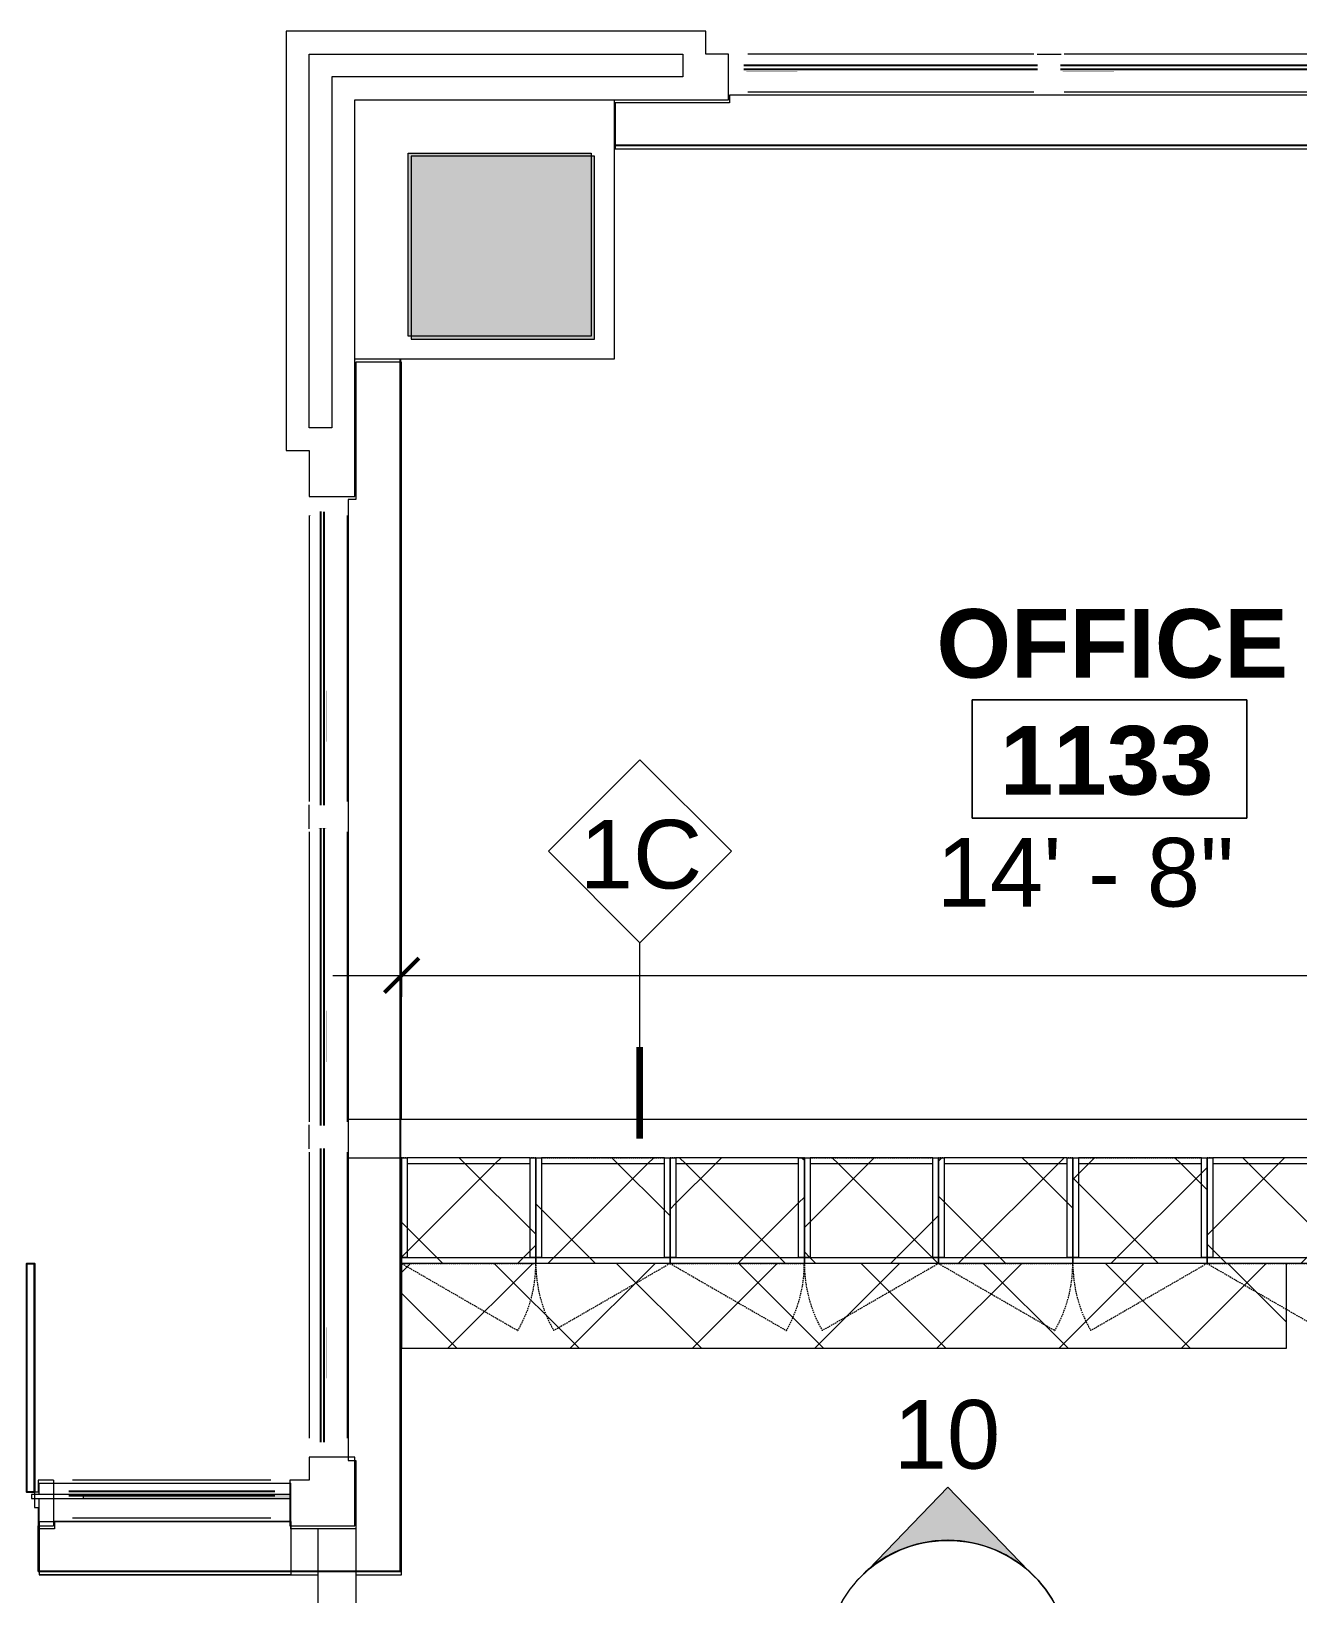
# Model space of a CAD drawing. Header units: inches. Extents: x 920 to 3142, y -796 to 870.
# Drawn here: x 1956.1 to 2122.1, y 471.8 to 676.7 of the extents above; entities that cross this region are included whole.
import ezdxf
from ezdxf.xclip import XClip

# ---------------------------------------------------------------- set-up
doc = ezdxf.new("R2010")
doc.units = ezdxf.units.IN
doc.header["$MEASUREMENT"] = 0
doc.header["$XCLIPFRAME"] = 2
for name, pattern in [('L1$0$2DASHES', [163.199999, 71.999999, -24, 9.6, -24, 9.6, -24]), ('L1$0$PHANTOM4', [0.625, 0.3125, -0.0625, 0.0625, -0.0625, 0.0625, -0.0625]), ('X2$0$Dash', [0.25, 0.125, -0.125]), ('X2$0$Hidden', [0.28125, 0.1875, -0.09375])]:
    doc.linetypes.add(name, pattern=pattern)
for name, color, linetype in [('L1$0$A-Anno-Revs-FinF', 181, 'Continuous'), ('L1$0$DEMO', 7, 'L1$0$PHANTOM4'), ('L1$0$GLZ_GLAZING', 7, 'Continuous')]:
    doc.layers.add(name, color=color, linetype=linetype)
for name, color, linetype, lineweight in [('L1$0$ArchiCAD Doors_Pen_No__3', 7, 'Continuous', 20), ('L1$0$ArchiCAD Windows_Pen_No__4', 4, 'Continuous', 9), ('L1$0$BB Columns_Pen_No__3', 7, 'Continuous', 20), ('L1$0$BB Columns_Pen_No__7', 7, 'Continuous', 20), ('L1$0$BB Columns_Pen_No__95', 8, 'Continuous', 20), ('L1$0$BB Shell_Pen_No__100', 7, 'Continuous', 20), ('X2$0$18_0109_REV_dwg _7_', 8, 'Continuous', 9), ('X2$0$A-ANNO-DIMS', 211, 'Continuous', 9), ('X2$0$A-ANNO-DIMS-96', 211, 'Continuous', 9), ('X2$0$A-AREA-IDEN', 2, 'Continuous', 9), ('X2$0$A-WALL', 113, 'Continuous', 9), ('X2$0$A-WALL-IDEN', 211, 'Continuous', 9), ('X2$0$A-WALL-PATT', 111, 'Continuous', 13), ('X2$0$G-ANNO-SYMB', 111, 'Continuous', 9), ('X2$0$I-WALL', 2, 'Continuous', 9), ('X2$0$Q-CASE', 31, 'Continuous', 9), ('X2$0$Q-CASE-HDLN', 31, 'X2$0$Dash', 9), ('X2$0$S-COLS', 52, 'Continuous', 9)]:
    doc.layers.add(name, color=color, linetype=linetype, lineweight=lineweight)
doc.styles.add('X2$0$Swis721 Lt BT', font='swissl.ttf', dxfattribs={"height": 9})
doc.styles.add('X2$0$Swis721 Lt BT_B', font='', dxfattribs={"height": 9})
doc.styles.get('X2$0$Swis721 Lt BT_B').set_extended_font_data('Swis721 Lt BT', bold=True)
doc.dimstyles.new('X2$0$OTJ_-_3_32__Linear__1_2__Tolerance', dxfattribs={"dimscale": 12, "dimtxt": 9.497835, "dimasz": 0.375, "dimexe": 0.75, "dimexo": 0.5, "dimgap": 0.5, "dimtad": 1, "dimdec": 1, "dimrnd": 0.5, "dimzin": 3, "dimdsep": 46, "dimlunit": 4, "dimtxsty": 'X2$0$Swis721 Lt BT', "dimblk1": 'X2$0$_Oblique', "dimblk2": 'X2$0$_Oblique', "dimsah": 1, "dimcen": 0.09, "dimdle": 0.75, "dimazin": 0, "dimtfac": 1, "dimtdec": 4, "dimtix": 1, "dimtmove": 0, "dimatfit": 3, "dimfxl": 1, "dimtvp": 1, "dimfrac": 2, "dimtolj": 1, "dimtzin": 0, "dimarcsym": 2})
pattern_1 = [(45, (961.325, -531.364), (-8.01223, 8.01223), []), (135, (961.325, -531.364), (-8.01223, -8.01223), [])]
pattern_2 = [(225, (-957.334, 531.364), (8.01223, -8.01223), []), (315, (-957.334, 531.364), (8.01223, 8.01223), [])]
pattern_3 = [(45, (926.126, -531.364), (-8.01223, 8.01223), []), (135, (926.126, -531.364), (-8.01223, -8.01223), [])]
pattern_4 = [(225, (-922.135, 531.364), (8.01223, -8.01223), []), (315, (-922.135, 531.364), (8.01223, 8.01223), [])]
pattern_5 = [(45, (890.926, -531.364), (-8.01223, 8.01223), []), (135, (890.926, -531.364), (-8.01223, -8.01223), [])]
pattern_6 = [(225, (-886.935, 531.364), (8.01223, -8.01223), []), (315, (-886.935, 531.364), (8.01223, 8.01223), [])]
pattern_7 = [(225, (-851.736, 531.364), (8.01223, -8.01223), []), (315, (-851.736, 531.364), (8.01223, 8.01223), [])]

# ---------------------------------------------------------------- blocks, each defined once
blk = doc.blocks.new('L1$0$window-fixed')
at = {"layer": 'L1$0$ArchiCAD Windows_Pen_No__4', "linetype": 'L1$0$2DASHES'}
for p, q in [((-6723.6, 3788.31), (-6761.1, 3788.31)), ((-6681.6, 3788.31), (-6719.6, 3788.31)), ((-6640.1, 3788.31), (-6677.6, 3788.31)), ((-6723.6, 3783.31), (-6761.1, 3783.31)), ((-6681.6, 3783.31), (-6719.6, 3783.31)), ((-6640.09, 3783.31), (-6677.6, 3783.31))]:
    blk.add_line(p, q, dxfattribs=at)
at = {"layer": 'L1$0$ArchiCAD Windows_Pen_No__4', "linetype": 'Continuous'}
for p, q in [((-6723.17, 3788.31), (-6721.6, 3788.31)), ((-6721.6, 3788.31), (-6720.02, 3788.31)), ((-6681.17, 3788.31), (-6679.6, 3788.31)), ((-6679.6, 3788.31), (-6678.02, 3788.31))]:
    blk.add_line(p, q, dxfattribs=at)
at = {"layer": 'L1$0$GLZ_GLAZING', "color": 30, "linetype": 'Continuous'}
for p, q in [((-6723.1, 3786.81), (-6761.6, 3786.81)), ((-6681.1, 3786.81), (-6720.1, 3786.81)), ((-6639.59, 3786.81), (-6678.1, 3786.81)), ((-6761.6, 3786.32), (-6723.1, 3786.31)), ((-6720.1, 3786.32), (-6681.1, 3786.31)), ((-6678.1, 3786.32), (-6639.6, 3786.31))]:
    blk.add_line(p, q, dxfattribs=at)
at = {"layer": 'L1$0$GLZ_GLAZING', "color": 30, "linetype": 'Continuous', "const_width": 0.00174}
for points in [[(-6763.6, 3783.31), (-6761.1, 3783.31), (-6761.1, 3786.06), (-6761.6, 3786.06), (-6761.6, 3787.06), (-6761.1, 3787.06), (-6761.1, 3788.31), (-6763.6, 3788.31), (-6763.6, 3787.06), (-6763.6, 3787.06), (-6763.6, 3786.06), (-6763.6, 3786.06)], [(-6723.1, 3786.06), (-6723.1, 3787.06), (-6761.6, 3787.06), (-6761.6, 3786.07), (-6723.1, 3786.06)], [(-6719.6, 3783.31), (-6723.6, 3783.31), (-6723.6, 3786.06), (-6723.1, 3786.06), (-6723.1, 3787.06), (-6723.6, 3787.06), (-6723.6, 3788.31), (-6719.6, 3788.31), (-6719.6, 3787.06), (-6720.1, 3787.06), (-6720.1, 3786.06), (-6719.6, 3786.06)], [(-6681.1, 3786.06), (-6681.1, 3787.06), (-6720.1, 3787.06), (-6720.1, 3786.07), (-6681.59, 3786.06)], [(-6677.6, 3783.31), (-6681.6, 3783.31), (-6681.6, 3786.06), (-6681.1, 3786.06), (-6681.1, 3787.06), (-6681.6, 3787.06), (-6681.6, 3788.31), (-6677.6, 3788.31), (-6677.6, 3787.06), (-6678.1, 3787.06), (-6678.1, 3786.06), (-6677.6, 3786.06)], [(-6639.59, 3786.06), (-6639.59, 3787.06), (-6678.1, 3787.06), (-6678.1, 3786.07), (-6639.59, 3786.06)]]:
    blk.add_lwpolyline(points, close=True, dxfattribs=at)
blk.add_lwpolyline([(-6637.6, 3783.31), (-6637.6, 3788.31), (-6640.1, 3788.31), (-6640.09, 3787.06), (-6639.59, 3787.06), (-6639.59, 3786.06), (-6640.09, 3786.06), (-6640.09, 3783.31), (-6637.6, 3783.31)], dxfattribs=at)
blk = doc.blocks.new('L1')
at = {"layer": 'L1$0$BB Columns_Pen_No__95', "linetype": 'Continuous', "lineweight": 0, "true_color": 0x3f3f3f}
blk.add_hatch(color=250, dxfattribs=at).paths.add_polyline_path([(-7342.69, 3583.32), (-7342.69, 3559.32), (-7318.69, 3559.32), (-7318.69, 3583.32)])
at = {"layer": 'L1$0$A-Anno-Revs-FinF'}
for p, q in [((-7162.69, 3584.32), (-7315.69, 3584.32)), ((-7343.69, 3397.32), (-7343.69, 3556.32)), ((-7391.19, 3403.32), (-7391.19, 3397.32)), ((-7343.69, 3397.32), (-7391.19, 3397.32))]:
    blk.add_line(p, q, dxfattribs=at)
at = {"layer": 'L1$0$ArchiCAD Doors_Pen_No__3', "linetype": 'Continuous'}
for p, q in [((-7391.19, 3407.74), (-7391.69, 3407.74)), ((-7391.69, 3407.74), (-7391.69, 3405.74)), ((-7391.19, 3409.32), (-7391.19, 3407.74)), ((-7389.19, 3409.32), (-7391.19, 3409.32)), ((-7391.69, 3405.74), (-7391.19, 3405.74)), ((-7391.19, 3405.74), (-7391.19, 3403.32)), ((-7391.19, 3403.32), (-7389.19, 3403.32))]:
    blk.add_line(p, q, dxfattribs=at)
at = {"layer": 'L1$0$ArchiCAD Windows_Pen_No__4', "linetype": 'Continuous'}
blk.add_line((-7360.69, 3409.32), (-7386.69, 3409.32), dxfattribs=at)
at = {"layer": 'L1$0$ArchiCAD Windows_Pen_No__4', "linetype": 'L1$0$2DASHES'}
blk.add_line((-7360.69, 3404.32), (-7386.69, 3404.32), dxfattribs=at)
at = {"layer": 'L1$0$BB Columns_Pen_No__3', "linetype": 'Continuous'}
for p, q in [((-7315.69, 3590.32), (-7315.69, 3556.32)), ((-7315.69, 3556.32), (-7349.69, 3556.32))]:
    blk.add_line(p, q, dxfattribs=at)
at = {"layer": 'L1$0$BB Columns_Pen_No__7', "linetype": 'Continuous', "flags": 128}
blk.add_lwpolyline([(-7342.69, 3583.32), (-7318.69, 3583.32), (-7318.69, 3559.32), (-7342.69, 3559.32)], close=True, dxfattribs=at)
at = {"layer": 'L1$0$BB Shell_Pen_No__100', "linetype": 'Continuous'}
for p, q in [((-7389.19, 3409.32), (-7389.19, 3403.32)), ((-7358.19, 3409.32), (-7358.19, 3403.32))]:
    blk.add_line(p, q, dxfattribs=at)
at = {"layer": 'L1$0$BB Shell_Pen_No__100', "linetype": 'Continuous', "flags": 128}
for points in [[(-7303.69, 3599.32), (-7358.69, 3599.32)], [(-7358.69, 3599.32), (-7358.69, 3544.32)], [(-7303.69, 3596.32), (-7303.69, 3599.32)], [(-7355.69, 3596.32), (-7306.69, 3596.32)], [(-7355.69, 3547.32), (-7355.69, 3596.32)], [(-7349.69, 3590.32), (-7300.69, 3590.32), (-7300.69, 3596.32)], [(-7306.69, 3596.32), (-7306.69, 3593.32)], [(-7300.69, 3596.32), (-7303.69, 3596.32)], [(-7306.69, 3593.32), (-7352.69, 3593.32)], [(-7352.69, 3593.32), (-7352.69, 3547.32)], [(-7355.69, 3538.32), (-7349.69, 3538.32), (-7349.69, 3590.32)], [(-7352.69, 3547.32), (-7355.69, 3547.32)], [(-7358.69, 3544.32), (-7355.69, 3544.32)], [(-7355.69, 3544.32), (-7355.69, 3538.32)], [(-7349.69, 3403.32), (-7349.69, 3412.32), (-7355.69, 3412.32)], [(-7355.69, 3412.32), (-7355.69, 3409.32)], [(-7355.69, 3409.32), (-7358.19, 3409.32)], [(-7358.19, 3403.32), (-7349.69, 3403.32)]]:
    blk.add_lwpolyline(points, dxfattribs=at)
at = {"layer": 'L1$0$DEMO', "linetype": 'Continuous'}
blk.add_lwpolyline([(-7391.69, 3407.74), (-7392.69, 3407.74), (-7392.69, 3437.74), (-7391.69, 3437.74)], close=True, dxfattribs=at)
blk.add_lwpolyline([(-7391.69, 3407.74), (-7391.69, 3437.74)], dxfattribs=at)
at = {"layer": 'L1$0$GLZ_GLAZING', "color": 30, "linetype": 'Continuous'}
for p, q in [((-7360.19, 3407.82), (-7387.19, 3407.82)), ((-7387.19, 3407.32), (-7360.19, 3407.32))]:
    blk.add_line(p, q, dxfattribs=at)
at = {"layer": 'L1$0$GLZ_GLAZING', "color": 30, "linetype": 'Continuous', "const_width": 0.00174}
for points in [[(-7389.19, 3409.32), (-7389.19, 3404.32), (-7386.69, 3404.32), (-7386.69, 3407.07), (-7387.19, 3407.07), (-7387.19, 3408.07), (-7386.69, 3408.07), (-7386.69, 3409.32)], [(-7358.19, 3409.32), (-7358.19, 3404.32), (-7360.69, 3404.32), (-7360.69, 3407.07), (-7360.19, 3407.07), (-7360.19, 3408.07), (-7360.69, 3408.07), (-7360.69, 3409.32)]]:
    blk.add_lwpolyline(points, close=True, dxfattribs=at)
blk.add_lwpolyline([(-7360.69, 3408.07), (-7387.19, 3408.06), (-7387.19, 3407.07), (-7360.69, 3407.07)], dxfattribs=at)
at = {"layer": 'L1$0$A-Anno-Revs-FinF'}
blk.add_blockref('L1$0$window-fixed', (-537.09, -191.99), dxfattribs=at)
at = {"layer": 'L1$0$A-Anno-Revs-FinF', "rotation": 90}
blk.add_blockref('L1$0$window-fixed', (-3567.38, 10175.91), dxfattribs=at)
blk = doc.blocks.new('X2$0$C-Counter Top - ADJ HEIGHT-5611292-FIRST FLOOR CONSTRUCTION')
at = {"layer": 'X2$0$Q-CASE'}
h = blk.add_hatch(dxfattribs=at)
h.set_pattern_fill('FP2_3', color=256, style=0, pattern_type=2)
h.set_pattern_definition([(45, (929.667, -529.001), (-8.01223, 8.01223), []), (135, (929.667, -529.001), (-8.01223, -8.01223), [])])
h.paths.add_polyline_path([(6.29, -25), (68.74, -25), (68.74, -13.88), (-47.26, -13.88), (-47.26, -25), (5.54, -25)], flags=0)
for p, q in [((-47.26, -13.88), (-47.26, -25)), ((68.74, -25), (68.74, -13.88)), ((-47.26, -25), (68.74, -25))]:
    blk.add_line(p, q, dxfattribs=at)
blk = doc.blocks.new('X2$0$Walls 25 - Walls 1-5286572-FIRST FLOOR CONSTRUCTION')
at = {"layer": 'X2$0$A-WALL'}
for p, q in [((-1982.56, 392.06), (-1988.56, 392.06)), ((-1988.56, 392.06), (-1988.56, 374.06)), ((-1982.56, 292.75), (-1982.56, 392.06)), ((-1988.56, 374.06), (-1989.56, 374.06)), ((-1989.56, 374.06), (-1989.56, 292.75)), ((-1989.56, 287.75), (-1989.56, 248.06)), ((-1982.56, 233.06), (-1982.56, 262.75)), ((-1989.56, 248.06), (-1988.56, 248.06)), ((-1988.56, 248.06), (-1988.56, 239.06)), ((-1988.56, 233.06), (-1982.56, 233.06))]:
    blk.add_line(p, q, dxfattribs=at)
blk = doc.blocks.new('X2$0$Walls 26 - Walls 1-5286814-FIRST FLOOR CONSTRUCTION')
at = {"layer": 'X2$0$A-WALL'}
for p, q in [((-808.04, 668.31), (-933.93, 668.31)), ((-933.93, 668.31), (-933.93, 667.31)), ((-933.93, 667.31), (-948.93, 667.31)), ((-948.93, 667.31), (-948.93, 661.31)), ((-948.93, 661.31), (-808.04, 661.31))]:
    blk.add_line(p, q, dxfattribs=at)
blk = doc.blocks.new('X2$0$Walls 28 - Walls 1-5287475-FIRST FLOOR CONSTRUCTION')
at = {"layer": 'X2$0$A-WALL'}
for p, q in [((-1022.43, 480.31), (-1024.43, 480.31)), ((-1024.43, 480.31), (-1024.43, 474.31)), ((-991.43, 481.31), (-1022.43, 481.31)), ((-1022.43, 481.31), (-1022.43, 480.31)), ((-991.43, 480.31), (-991.43, 481.31)), ((-987.93, 480.31), (-991.43, 480.31)), ((-1024.43, 474.31), (-987.93, 474.31))]:
    blk.add_line(p, q, dxfattribs=at)
blk = doc.blocks.new('X2$0$CW Cupbd Ohead - 23_5_h x 13 7_8_d - 1 Door - 1 Shelf-5545792-FIRST FLOOR CONSTRUCTION')
at = {"layer": 'X2$0$Q-CASE'}
h = blk.add_hatch(dxfattribs=at)
h.set_pattern_fill('FP2_15', color=256, style=0, pattern_type=2)
h.set_pattern_definition(pattern_1)
h.paths.add_polyline_path([(2.75, -15.45), (2.75, -2.36), (2, -2.36), (2, -15.45)], flags=0)
h = blk.add_hatch(dxfattribs=at)
h.set_pattern_fill('FP2_15', color=256, style=0, pattern_type=2)
h.set_pattern_definition(pattern_1)
h.paths.add_polyline_path([(2.75, -3.11), (18.85, -3.11), (18.85, -2.36), (2.75, -2.36)], flags=0)
h = blk.add_hatch(dxfattribs=at)
h.set_pattern_fill('FP2_15', color=256, style=0, pattern_type=2)
h.set_pattern_definition(pattern_1)
h.paths.add_polyline_path([(17.07, -15.45), (18.85, -15.45), (18.85, -3.11), (2.75, -3.11), (2.75, -15.45)], flags=0)
h = blk.add_hatch(dxfattribs=at)
h.set_pattern_fill('FP2_15', color=256, style=0, pattern_type=2)
h.set_pattern_definition(pattern_1)
h.paths.add_polyline_path([(19.6, -15.45), (19.6, -2.36), (18.85, -2.36), (18.85, -15.45)], flags=0)
h = blk.add_hatch(dxfattribs=at)
h.set_pattern_fill('FP2_15', color=256, style=0, pattern_type=2)
h.set_pattern_definition(pattern_1)
h.paths.add_polyline_path([(17.07, -16.24), (19.6, -16.24), (19.6, -15.45), (2, -15.45), (2, -16.24), (2.75, -16.24)], flags=0)
for p, q in [((2, -2.36), (2.75, -2.36)), ((2, -15.45), (2, -2.36)), ((2.75, -2.36), (2.75, -15.45)), ((18.85, -2.36), (2.75, -2.36)), ((2.75, -3.11), (18.85, -3.11)), ((18.85, -2.36), (19.6, -2.36)), ((18.85, -15.45), (18.85, -2.36)), ((19.6, -15.45), (19.6, -2.36)), ((2, -15.45), (19.6, -15.45)), ((2, -15.45), (2, -16.24)), ((2.75, -15.45), (2, -15.45)), ((19.6, -16.24), (2, -16.24)), ((19.6, -15.45), (18.85, -15.45)), ((19.6, -16.24), (19.6, -15.45))]:
    blk.add_line(p, q, dxfattribs=at)
at = {"layer": 'X2$0$Q-CASE', "linetype": 'X2$0$Hidden'}
blk.add_line((19.6, -16.24), (4.35, -25.04), dxfattribs=at)
blk.add_arc((19.6, -16.24), 17.6, 179.5, 210, dxfattribs=at)
at = {"layer": 'X2$0$Q-CASE-HDLN'}
for p, q in [((2, -16.24), (2, -2.36)), ((2, -2.36), (19.6, -2.36)), ((19.6, -2.36), (19.6, -16.24)), ((19.6, -16.24), (2, -16.24))]:
    blk.add_line(p, q, dxfattribs=at)
blk = doc.blocks.new('X2$0$CW Cupbd Ohead - 23_5_h x 13 7_8_d - 1 Door - 1 Shelf-5545809-FIRST FLOOR CONSTRUCTION')
at = {"layer": 'X2$0$Q-CASE'}
h = blk.add_hatch(dxfattribs=at)
h.set_pattern_fill('FP2_16', color=256, style=0, pattern_type=2)
h.set_pattern_definition(pattern_2)
h.paths.add_polyline_path([(2, 16.24), (2, 15.45), (19.6, 15.45), (19.6, 16.24), (2.75, 16.24)], flags=0)
h = blk.add_hatch(dxfattribs=at)
h.set_pattern_fill('FP2_16', color=256, style=0, pattern_type=2)
h.set_pattern_definition(pattern_2)
h.paths.add_polyline_path([(2, 15.45), (2, 2.36), (2.75, 2.36), (2.75, 15.45)], flags=0)
h = blk.add_hatch(dxfattribs=at)
h.set_pattern_fill('FP2_16', color=256, style=0, pattern_type=2)
h.set_pattern_definition(pattern_2)
h.paths.add_polyline_path([(2.75, 15.45), (2.75, 3.11), (18.85, 3.11), (18.85, 15.45)], flags=0)
h = blk.add_hatch(dxfattribs=at)
h.set_pattern_fill('FP2_16', color=256, style=0, pattern_type=2)
h.set_pattern_definition(pattern_2)
h.paths.add_polyline_path([(18.85, 15.45), (18.85, 2.36), (19.6, 2.36), (19.6, 15.45)], flags=0)
h = blk.add_hatch(dxfattribs=at)
h.set_pattern_fill('FP2_16', color=256, style=0, pattern_type=2)
h.set_pattern_definition(pattern_2)
h.paths.add_polyline_path([(2.75, 3.11), (2.75, 2.36), (18.85, 2.36), (18.85, 3.11)], flags=0)
at = {"layer": 'X2$0$Q-CASE', "linetype": 'X2$0$Hidden'}
blk.add_line((19.6, 16.24), (4.35, 25.04), dxfattribs=at)
at = {"layer": 'X2$0$Q-CASE'}
for p, q in [((2, 16.24), (19.6, 16.24)), ((2, 16.24), (2, 15.45)), ((19.6, 15.45), (2, 15.45)), ((2, 15.45), (2.75, 15.45)), ((2, 2.36), (2, 15.45)), ((2.75, 15.45), (2.75, 2.36)), ((18.85, 15.45), (19.6, 15.45)), ((18.85, 2.36), (18.85, 15.45)), ((19.6, 15.45), (19.6, 16.24)), ((19.6, 2.36), (19.6, 15.45)), ((2.75, 2.36), (2, 2.36)), ((18.85, 3.11), (2.75, 3.11)), ((2.75, 2.36), (18.85, 2.36)), ((19.6, 2.36), (18.85, 2.36))]:
    blk.add_line(p, q, dxfattribs=at)
at = {"layer": 'X2$0$Q-CASE', "linetype": 'X2$0$Hidden'}
blk.add_arc((19.6, 16.24), 17.6, 150, 180.5, dxfattribs=at)
at = {"layer": 'X2$0$Q-CASE-HDLN'}
for p, q in [((19.6, 16.24), (2, 16.24)), ((2, 16.24), (2, 2.36)), ((19.6, 2.36), (19.6, 16.24)), ((2, 2.36), (19.6, 2.36))]:
    blk.add_line(p, q, dxfattribs=at)
blk = doc.blocks.new('X2$0$CW Cupbd Ohead - 23_5_h x 13 7_8_d - 1 Door - 1 Shelf-V7-FIRST FLOOR CONSTRUCTION')
at = {"layer": 'X2$0$Q-CASE'}
h = blk.add_hatch(dxfattribs=at)
h.set_pattern_fill('FP2_17', color=256, style=0, pattern_type=2)
h.set_pattern_definition(pattern_3)
h.paths.add_polyline_path([(2.75, -15.45), (2.75, -2.36), (2, -2.36), (2, -15.45)], flags=0)
h = blk.add_hatch(dxfattribs=at)
h.set_pattern_fill('FP2_17', color=256, style=0, pattern_type=2)
h.set_pattern_definition(pattern_3)
h.paths.add_polyline_path([(18.85, -3.11), (18.85, -2.36), (2.75, -2.36), (2.75, -3.11)], flags=0)
h = blk.add_hatch(dxfattribs=at)
h.set_pattern_fill('FP2_17', color=256, style=0, pattern_type=2)
h.set_pattern_definition(pattern_3)
h.paths.add_polyline_path([(18.85, -15.45), (18.85, -3.11), (2.75, -3.11), (2.75, -15.45)], flags=0)
h = blk.add_hatch(dxfattribs=at)
h.set_pattern_fill('FP2_17', color=256, style=0, pattern_type=2)
h.set_pattern_definition(pattern_3)
h.paths.add_polyline_path([(19.6, -15.45), (19.6, -2.36), (18.85, -2.36), (18.85, -15.45)], flags=0)
h = blk.add_hatch(dxfattribs=at)
h.set_pattern_fill('FP2_17', color=256, style=0, pattern_type=2)
h.set_pattern_definition(pattern_3)
h.paths.add_polyline_path([(2.75, -16.24), (19.6, -16.24), (19.6, -15.45), (2, -15.45), (2, -16.24)], flags=0)
for p, q in [((2, -2.36), (2.75, -2.36)), ((2, -15.45), (2, -2.36)), ((2.75, -2.36), (2.75, -15.45)), ((18.85, -2.36), (2.75, -2.36)), ((2.75, -3.11), (18.85, -3.11)), ((18.85, -2.36), (19.6, -2.36)), ((18.85, -15.45), (18.85, -2.36)), ((19.6, -15.45), (19.6, -2.36)), ((2, -15.45), (19.6, -15.45)), ((2, -15.45), (2, -16.24)), ((2.75, -15.45), (2, -15.45)), ((19.6, -16.24), (2, -16.24)), ((19.6, -15.45), (18.85, -15.45)), ((19.6, -16.24), (19.6, -15.45))]:
    blk.add_line(p, q, dxfattribs=at)
at = {"layer": 'X2$0$Q-CASE', "linetype": 'X2$0$Hidden'}
blk.add_line((19.6, -16.24), (4.35, -25.04), dxfattribs=at)
blk.add_arc((19.6, -16.24), 17.6, 179.5, 210, dxfattribs=at)
at = {"layer": 'X2$0$Q-CASE-HDLN'}
for p, q in [((2, -16.24), (2, -2.36)), ((2, -2.36), (19.6, -2.36)), ((19.6, -2.36), (19.6, -16.24)), ((19.6, -16.24), (2, -16.24))]:
    blk.add_line(p, q, dxfattribs=at)
blk = doc.blocks.new('X2$0$CW Cupbd Ohead - 23_5_h x 13 7_8_d - 1 Door - 1 Shelf-V8-FIRST FLOOR CONSTRUCTION')
at = {"layer": 'X2$0$Q-CASE'}
h = blk.add_hatch(dxfattribs=at)
h.set_pattern_fill('FP2_18', color=256, style=0, pattern_type=2)
h.set_pattern_definition(pattern_4)
h.paths.add_polyline_path([(18.85, 16.24), (2, 16.24), (2, 15.45), (19.6, 15.45), (19.6, 16.24)], flags=0)
h = blk.add_hatch(dxfattribs=at)
h.set_pattern_fill('FP2_18', color=256, style=0, pattern_type=2)
h.set_pattern_definition(pattern_4)
h.paths.add_polyline_path([(2, 15.45), (2, 2.36), (2.75, 2.36), (2.75, 15.45)], flags=0)
h = blk.add_hatch(dxfattribs=at)
h.set_pattern_fill('FP2_18', color=256, style=0, pattern_type=2)
h.set_pattern_definition(pattern_4)
h.paths.add_polyline_path([(2.75, 15.45), (2.75, 3.11), (18.85, 3.11), (18.85, 15.45)], flags=0)
h = blk.add_hatch(dxfattribs=at)
h.set_pattern_fill('FP2_18', color=256, style=0, pattern_type=2)
h.set_pattern_definition(pattern_4)
h.paths.add_polyline_path([(18.85, 15.45), (18.85, 2.36), (19.6, 2.36), (19.6, 15.45)], flags=0)
h = blk.add_hatch(dxfattribs=at)
h.set_pattern_fill('FP2_18', color=256, style=0, pattern_type=2)
h.set_pattern_definition(pattern_4)
h.paths.add_polyline_path([(2.75, 3.11), (2.75, 2.36), (18.85, 2.36), (18.85, 3.11)], flags=0)
at = {"layer": 'X2$0$Q-CASE', "linetype": 'X2$0$Hidden'}
blk.add_line((19.6, 16.24), (4.35, 25.04), dxfattribs=at)
at = {"layer": 'X2$0$Q-CASE'}
for p, q in [((2, 16.24), (19.6, 16.24)), ((2, 16.24), (2, 15.45)), ((19.6, 15.45), (2, 15.45)), ((2, 15.45), (2.75, 15.45)), ((2, 2.36), (2, 15.45)), ((2.75, 15.45), (2.75, 2.36)), ((18.85, 15.45), (19.6, 15.45)), ((18.85, 2.36), (18.85, 15.45)), ((19.6, 15.45), (19.6, 16.24)), ((19.6, 2.36), (19.6, 15.45)), ((2.75, 2.36), (2, 2.36)), ((18.85, 3.11), (2.75, 3.11)), ((2.75, 2.36), (18.85, 2.36)), ((19.6, 2.36), (18.85, 2.36))]:
    blk.add_line(p, q, dxfattribs=at)
at = {"layer": 'X2$0$Q-CASE', "linetype": 'X2$0$Hidden'}
blk.add_arc((19.6, 16.24), 17.6, 150, 180.5, dxfattribs=at)
at = {"layer": 'X2$0$Q-CASE-HDLN'}
for p, q in [((19.6, 16.24), (2, 16.24)), ((2, 16.24), (2, 2.36)), ((19.6, 2.36), (19.6, 16.24)), ((2, 2.36), (19.6, 2.36))]:
    blk.add_line(p, q, dxfattribs=at)
blk = doc.blocks.new('X2$0$CW Cupbd Ohead - 23_5_h x 13 7_8_d - 1 Door - 1 Shelf-V9-FIRST FLOOR CONSTRUCTION')
at = {"layer": 'X2$0$Q-CASE'}
h = blk.add_hatch(dxfattribs=at)
h.set_pattern_fill('FP2_19', color=256, style=0, pattern_type=2)
h.set_pattern_definition(pattern_5)
h.paths.add_polyline_path([(2.75, -15.45), (2.75, -2.36), (2, -2.36), (2, -15.45)], flags=0)
h = blk.add_hatch(dxfattribs=at)
h.set_pattern_fill('FP2_19', color=256, style=0, pattern_type=2)
h.set_pattern_definition(pattern_5)
h.paths.add_polyline_path([(18.85, -3.11), (18.85, -2.36), (2.75, -2.36), (2.75, -3.11)], flags=0)
h = blk.add_hatch(dxfattribs=at)
h.set_pattern_fill('FP2_19', color=256, style=0, pattern_type=2)
h.set_pattern_definition(pattern_5)
h.paths.add_polyline_path([(18.85, -15.45), (18.85, -3.11), (2.75, -3.11), (2.75, -15.45)], flags=0)
h = blk.add_hatch(dxfattribs=at)
h.set_pattern_fill('FP2_19', color=256, style=0, pattern_type=2)
h.set_pattern_definition(pattern_5)
h.paths.add_polyline_path([(18.85, -15.45), (19.6, -15.45), (19.6, -2.36), (18.85, -2.36), (18.85, -3.11)], flags=0)
h = blk.add_hatch(dxfattribs=at)
h.set_pattern_fill('FP2_19', color=256, style=0, pattern_type=2)
h.set_pattern_definition(pattern_5)
h.paths.add_polyline_path([(19.6, -16.24), (19.6, -15.45), (2, -15.45), (2, -16.24), (18.85, -16.24)], flags=0)
for p, q in [((2, -2.36), (2.75, -2.36)), ((2, -15.45), (2, -2.36)), ((2.75, -2.36), (2.75, -15.45)), ((18.85, -2.36), (2.75, -2.36)), ((2.75, -3.11), (18.85, -3.11)), ((18.85, -2.36), (19.6, -2.36)), ((18.85, -15.45), (18.85, -2.36)), ((19.6, -15.45), (19.6, -2.36)), ((2, -15.45), (19.6, -15.45)), ((2, -15.45), (2, -16.24)), ((2.75, -15.45), (2, -15.45)), ((19.6, -16.24), (2, -16.24)), ((19.6, -15.45), (18.85, -15.45)), ((19.6, -16.24), (19.6, -15.45))]:
    blk.add_line(p, q, dxfattribs=at)
at = {"layer": 'X2$0$Q-CASE', "linetype": 'X2$0$Hidden'}
blk.add_line((19.6, -16.24), (4.35, -25.04), dxfattribs=at)
blk.add_arc((19.6, -16.24), 17.6, 179.5, 210, dxfattribs=at)
at = {"layer": 'X2$0$Q-CASE-HDLN'}
for p, q in [((2, -16.24), (2, -2.36)), ((2, -2.36), (19.6, -2.36)), ((19.6, -2.36), (19.6, -16.24)), ((19.6, -16.24), (2, -16.24))]:
    blk.add_line(p, q, dxfattribs=at)
blk = doc.blocks.new('X2$0$CW Cupbd Ohead - 23_5_h x 13 7_8_d - 1 Door - 1 Shelf-V10-FIRST FLOOR CONSTRUCTION')
at = {"layer": 'X2$0$Q-CASE'}
h = blk.add_hatch(dxfattribs=at)
h.set_pattern_fill('FP2_20', color=256, style=0, pattern_type=2)
h.set_pattern_definition(pattern_6)
h.paths.add_polyline_path([(18.85, 16.24), (2, 16.24), (2, 15.45), (19.6, 15.45), (19.6, 16.24)], flags=0)
h = blk.add_hatch(dxfattribs=at)
h.set_pattern_fill('FP2_20', color=256, style=0, pattern_type=2)
h.set_pattern_definition(pattern_6)
h.paths.add_polyline_path([(2, 15.45), (2, 2.36), (2.75, 2.36), (2.75, 15.45)], flags=0)
h = blk.add_hatch(dxfattribs=at)
h.set_pattern_fill('FP2_20', color=256, style=0, pattern_type=2)
h.set_pattern_definition(pattern_6)
h.paths.add_polyline_path([(2.75, 15.45), (2.75, 3.11), (18.85, 3.11), (18.85, 15.45)], flags=0)
h = blk.add_hatch(dxfattribs=at)
h.set_pattern_fill('FP2_20', color=256, style=0, pattern_type=2)
h.set_pattern_definition(pattern_6)
h.paths.add_polyline_path([(18.85, 15.45), (18.85, 2.36), (19.6, 2.36), (19.6, 15.45)], flags=0)
h = blk.add_hatch(dxfattribs=at)
h.set_pattern_fill('FP2_20', color=256, style=0, pattern_type=2)
h.set_pattern_definition(pattern_6)
h.paths.add_polyline_path([(2.75, 3.11), (2.75, 2.36), (18.85, 2.36), (18.85, 3.11)], flags=0)
at = {"layer": 'X2$0$Q-CASE', "linetype": 'X2$0$Hidden'}
blk.add_line((19.6, 16.24), (4.35, 25.04), dxfattribs=at)
at = {"layer": 'X2$0$Q-CASE'}
for p, q in [((2, 16.24), (19.6, 16.24)), ((2, 16.24), (2, 15.45)), ((19.6, 15.45), (2, 15.45)), ((2, 15.45), (2.75, 15.45)), ((2, 2.36), (2, 15.45)), ((2.75, 15.45), (2.75, 2.36)), ((18.85, 15.45), (19.6, 15.45)), ((18.85, 2.36), (18.85, 15.45)), ((19.6, 15.45), (19.6, 16.24)), ((19.6, 2.36), (19.6, 15.45)), ((2.75, 2.36), (2, 2.36)), ((18.85, 3.11), (2.75, 3.11)), ((2.75, 2.36), (18.85, 2.36)), ((19.6, 2.36), (18.85, 2.36))]:
    blk.add_line(p, q, dxfattribs=at)
at = {"layer": 'X2$0$Q-CASE', "linetype": 'X2$0$Hidden'}
blk.add_arc((19.6, 16.24), 17.6, 150, 180.5, dxfattribs=at)
at = {"layer": 'X2$0$Q-CASE-HDLN'}
for p, q in [((19.6, 16.24), (2, 16.24)), ((2, 16.24), (2, 2.36)), ((19.6, 2.36), (19.6, 16.24)), ((2, 2.36), (19.6, 2.36))]:
    blk.add_line(p, q, dxfattribs=at)
blk = doc.blocks.new('X2$0$CW Cupbd Ohead - 23_5_h x 13 7_8_d - 1 Door - 1 Shelf-V11-FIRST FLOOR CONSTRUCTION')
at = {"layer": 'X2$0$Q-CASE'}
h = blk.add_hatch(dxfattribs=at)
h.set_pattern_fill('FP2_21', color=256, style=0, pattern_type=2)
h.set_pattern_definition(pattern_7)
h.paths.add_polyline_path([(7.55, 16.24), (2, 16.24), (2, 15.45), (19.6, 15.45), (19.6, 16.24), (9.2, 16.24)], flags=0)
h = blk.add_hatch(dxfattribs=at)
h.set_pattern_fill('FP2_21', color=256, style=0, pattern_type=2)
h.set_pattern_definition(pattern_7)
h.paths.add_polyline_path([(2.75, 15.45), (2, 15.45), (2, 2.36), (2.75, 2.36), (2.75, 3.11)], flags=0)
h = blk.add_hatch(dxfattribs=at)
h.set_pattern_fill('FP2_21', color=256, style=0, pattern_type=2)
h.set_pattern_definition(pattern_7)
h.paths.add_polyline_path([(9.2, 15.45), (2.75, 15.45), (2.75, 3.11), (18.85, 3.11), (18.85, 15.45)], flags=0)
h = blk.add_hatch(dxfattribs=at)
h.set_pattern_fill('FP2_21', color=256, style=0, pattern_type=2)
h.set_pattern_definition(pattern_7)
h.paths.add_polyline_path([(18.85, 15.45), (18.85, 2.36), (19.6, 2.36), (19.6, 15.45)], flags=0)
h = blk.add_hatch(dxfattribs=at)
h.set_pattern_fill('FP2_21', color=256, style=0, pattern_type=2)
h.set_pattern_definition(pattern_7)
h.paths.add_polyline_path([(18.85, 3.11), (2.75, 3.11), (2.75, 2.36), (18.85, 2.36)], flags=0)
at = {"layer": 'X2$0$Q-CASE', "linetype": 'X2$0$Hidden'}
blk.add_line((19.6, 16.24), (4.35, 25.04), dxfattribs=at)
at = {"layer": 'X2$0$Q-CASE'}
for p, q in [((2, 16.24), (19.6, 16.24)), ((2, 16.24), (2, 15.45)), ((19.6, 15.45), (2, 15.45)), ((2, 15.45), (2.75, 15.45)), ((2, 2.36), (2, 15.45)), ((2.75, 15.45), (2.75, 2.36)), ((18.85, 15.45), (19.6, 15.45)), ((18.85, 2.36), (18.85, 15.45)), ((19.6, 15.45), (19.6, 16.24)), ((19.6, 2.36), (19.6, 15.45)), ((2.75, 2.36), (2, 2.36)), ((18.85, 3.11), (2.75, 3.11)), ((2.75, 2.36), (18.85, 2.36)), ((19.6, 2.36), (18.85, 2.36))]:
    blk.add_line(p, q, dxfattribs=at)
at = {"layer": 'X2$0$Q-CASE', "linetype": 'X2$0$Hidden'}
blk.add_arc((19.6, 16.24), 17.6, 150, 180.5, dxfattribs=at)
at = {"layer": 'X2$0$Q-CASE-HDLN'}
for p, q in [((19.6, 16.24), (2, 16.24)), ((2, 16.24), (2, 2.36)), ((19.6, 2.36), (19.6, 16.24)), ((2, 2.36), (19.6, 2.36))]:
    blk.add_line(p, q, dxfattribs=at)
blk = doc.blocks.new('X2$0$Concrete-Rectangular-Column - 24 X 24-V16-FIRST FLOOR CONSTRUCTION')
at = {"layer": 'X2$0$S-COLS'}
blk.add_hatch(color=7, dxfattribs=at).paths.add_polyline_path([(-12, -12), (12, -12), (12, 12), (-12, 12), (-12, 11.75)], flags=0)
at = {"layer": 'X2$0$S-COLS', "color": 8, "lineweight": 20}
for p, q in [((12, 12), (-12, 12)), ((-12, 12), (-12, -12)), ((12, -12), (12, 12)), ((-12, -12), (12, -12))]:
    blk.add_line(p, q, dxfattribs=at)
blk = doc.blocks.new('X2$0$Elevation - Filled Arrow 2-347888-FIRST FLOOR CONSTRUCTION')
at = {"layer": 'X2$0$G-ANNO-SYMB'}
blk.add_circle((0, 0), 0.1664, dxfattribs=at)
blk = doc.blocks.new('X2$0$Elevation - Filled Arrow-151867-FIRST FLOOR CONSTRUCTION')
at = {"layer": 'X2$0$G-ANNO-SYMB'}
h = blk.add_hatch(color=256, dxfattribs=at)
edge = h.paths.add_edge_path(flags=0)
edge.add_line((0, 0.2393), (0.1103, 0.1247))
edge.add_arc((-0.0002, -0.0002), 0.1667, 48.498, 130.5571)
edge.add_line((-0.1085, 0.1265), (0, 0.2393))
for p, q in [((0, 0.2393), (-0.1085, 0.1265)), ((-0.1084, 0.1266), (0, 0.2393)), ((0, 0.2393), (-0.1084, 0.1266)), ((0, 0.2393), (0.11, 0.1249)), ((0.1103, 0.1247), (0, 0.2393))]:
    blk.add_line(p, q, dxfattribs=at)
blk.add_arc((-0.0002, -0.0002), 0.1667, 48.498, 130.5571, dxfattribs=at)
blk.add_ellipse((-0.0002, -0.0001), major_axis=(-0.1667, 0), ratio=0.999376, start_param=3.141593, end_param=6.283185, dxfattribs=at)
blk = doc.blocks.new('X2$0$Room Tag - Room Name and Number-3379422-FIRST FLOOR CONSTRUCTION')
at = {"layer": 'X2$0$A-AREA-IDEN'}
for p, q in [((-0.1881, -0.1636), (-0.1881, -0.0018)), ((-0.1881, -0.0018), (0.1869, -0.0018)), ((0.1869, -0.0018), (-0.1881, -0.0018)), ((-0.1881, -0.0018), (-0.1881, -0.1636)), ((0.1869, -0.0018), (0.1869, -0.1636)), ((0.1869, -0.1636), (0.1869, -0.0018)), ((0.1869, -0.1636), (-0.1881, -0.1636)), ((-0.1881, -0.1636), (0.1869, -0.1636))]:
    blk.add_line(p, q, dxfattribs=at)
blk = doc.blocks.new('X2$0$Wall Tag - 1_4_-62626-FIRST FLOOR CONSTRUCTION')
at = {"layer": 'X2$0$A-WALL-IDEN'}
for p, q in [((-0.125, 0), (0, 0.125)), ((0, 0.125), (0.125, 0)), ((-0.125, 0), (0, -0.125)), ((0, -0.125), (0.125, 0))]:
    blk.add_line(p, q, dxfattribs=at)
blk = doc.blocks.new('X2$0$DIMBLOCK17-FIRST FLOOR CONSTRUCTION')
at = {"layer": 'X2$0$A-ANNO-DIMS-96', "transparency": 16777216}
for p, q in [((-976.93, 550.1), (-976.93, 561.91)), ((-800.93, 550.1), (-800.93, 561.91)), ((-985.93, 552.91), (-791.93, 552.91)), ((-976.93, 552.91), (-976.93, 550.1)), ((-800.93, 552.91), (-800.93, 550.1))]:
    blk.add_line(p, q, dxfattribs=at)
at = {"layer": 'X2$0$A-ANNO-DIMS-96', "lineweight": 50, "transparency": 16777216}
for p, q in [((-976.93, 552.91), (-974.68, 555.16)), ((-800.93, 552.91), (-798.68, 555.16)), ((-976.93, 552.91), (-979.18, 550.66)), ((-800.93, 552.91), (-803.18, 550.66))]:
    blk.add_line(p, q, dxfattribs=at)
at = {"layer": 'X2$0$A-ANNO-DIMS-96', "color": 0, "transparency": 16777216, "insert": (-906.8, 570.93), "char_height": 9, "width": 42.8759, "attachment_point": 1, "line_spacing_factor": 1.005062, "style": 'X2$0$Swis721 Lt BT'}
blk.add_mtext('14\' - 8"', dxfattribs=at)
blk = doc.blocks.new('X2$0$_Oblique')
at = {"color": 0, "linetype": 'ByBlock', "lineweight": -2}
blk.add_line((-0.5, -0.5), (0.5, 0.5), dxfattribs=at)
blk = doc.blocks.new('X2')
at = {"layer": 'X2$0$A-WALL-PATT', "lineweight": 9}
h = blk.add_hatch(color=7, dxfattribs=at)
h.paths.add_polyline_path([(-1018.68, 484.31), (-991.43, 484.31), (-991.43, 484.81), (-1018.68, 484.81)], flags=0)
h.paths.add_polyline_path([(-1078.68, 484.31), (-1078.68, 484.81), (-1117.43, 484.81), (-1117.43, 484.31), (-1085.43, 484.31)], flags=0)
at = {"layer": 'X2$0$A-WALL'}
for p, q in [((-1024.43, 481.31), (-991.43, 481.31)), ((-1024.43, 481.31), (-1024.43, 474.31)), ((-991.43, 481.31), (-991.43, 474.31)), ((-991.43, 474.31), (-1024.43, 474.31))]:
    blk.add_line(p, q, dxfattribs=at)
at = {"layer": 'X2$0$A-WALL-IDEN'}
blk.add_line((-945.68, 531.5), (-945.68, 557.18), dxfattribs=at)
at = {"layer": 'X2$0$A-WALL-IDEN', "lineweight": 90}
blk.add_line((-945.68, 531.5), (-945.68, 543.5), dxfattribs=at)
at = {"layer": 'X2$0$I-WALL', "lineweight": 13}
for p, q in [((-800.93, 534), (-983.93, 534)), ((-983.93, 534), (-983.93, 529)), ((-983.93, 529), (-976.93, 529)), ((-1018.68, 484.81), (-1025.43, 484.81)), ((-1025.43, 484.81), (-1025.43, 484.31)), ((-1025.43, 484.31), (-1018.68, 484.31)), ((-987.93, 480.31), (-987.93, 384.06)), ((-982.93, 480.31), (-987.93, 480.31)), ((-982.93, 480.31), (-982.93, 413.06))]:
    blk.add_line(p, q, dxfattribs=at)
at = {"layer": 'X2$0$I-WALL'}
for p, q in [((-1024.43, 486.31), (-991.43, 486.31)), ((-1024.43, 484.81), (-1024.43, 486.31)), ((-991.43, 484.81), (-991.43, 486.31)), ((-1024.43, 481.31), (-1024.43, 484.31)), ((-1018.68, 484.81), (-1018.68, 484.31)), ((-991.43, 481.31), (-991.43, 484.31))]:
    blk.add_line(p, q, dxfattribs=at)
at = {"layer": 'X2$0$I-WALL', "color": 8, "lineweight": 20}
for p, q in [((-991.43, 484.81), (-1018.68, 484.81)), ((-1018.68, 484.31), (-991.43, 484.31)), ((-991.43, 484.31), (-991.43, 484.81))]:
    blk.add_line(p, q, dxfattribs=at)
at = {"layer": 'X2$0$18_0109_REV_dwg _7_'}
ref = blk.add_blockref('L1', (6366.63, -2922.6), dxfattribs=at)
XClip(ref).set_block_clipping_path([(-7565.77838059, 2127.0822525233), (-6206.3289485376, 3792.4196422704)])
at = {"layer": 'X2$0$A-AREA-IDEN', "xscale": 95.99999999999994, "yscale": 95.99999999999994, "zscale": 95.99999999999994}
blk.add_blockref('X2$0$Room Tag - Room Name and Number-3379422-FIRST FLOOR CONSTRUCTION', (-884.07, 589.22), dxfattribs=at)
at = {"layer": 'X2$0$A-WALL'}
for name, p in [('X2$0$Walls 26 - Walls 1-5286814-FIRST FLOOR CONSTRUCTION', (0, 0)), ('X2$0$Walls 25 - Walls 1-5286572-FIRST FLOOR CONSTRUCTION', (1005.63, 241.25)), ('X2$0$Walls 28 - Walls 1-5287475-FIRST FLOOR CONSTRUCTION', (0, 0))]:
    blk.add_blockref(name, p, dxfattribs=at)
at = {"layer": 'X2$0$A-WALL-IDEN', "xscale": 95.99999999999994, "yscale": 95.99999999999994, "zscale": 95.99999999999994}
blk.add_blockref('X2$0$Wall Tag - 1_4_-62626-FIRST FLOOR CONSTRUCTION', (-945.68, 569.18), dxfattribs=at)
at = {"layer": 'X2$0$G-ANNO-SYMB', "xscale": 95.99999999999994, "yscale": 95.99999999999994, "zscale": 95.99999999999994}
for name in ['X2$0$Elevation - Filled Arrow-151867-FIRST FLOOR CONSTRUCTION', 'X2$0$Elevation - Filled Arrow 2-347888-FIRST FLOOR CONSTRUCTION']:
    blk.add_blockref(name, (-905.32, 462.84), dxfattribs=at)
at = {"layer": 'X2$0$Q-CASE', "rotation": 180}
for name, p in [('X2$0$CW Cupbd Ohead - 23_5_h x 13 7_8_d - 1 Door - 1 Shelf-5545809-FIRST FLOOR CONSTRUCTION', (-957.33, 531.36)), ('X2$0$CW Cupbd Ohead - 23_5_h x 13 7_8_d - 1 Door - 1 Shelf-V8-FIRST FLOOR CONSTRUCTION', (-922.13, 531.36)), ('X2$0$CW Cupbd Ohead - 23_5_h x 13 7_8_d - 1 Door - 1 Shelf-V10-FIRST FLOOR CONSTRUCTION', (-886.94, 531.36)), ('X2$0$CW Cupbd Ohead - 23_5_h x 13 7_8_d - 1 Door - 1 Shelf-V11-FIRST FLOOR CONSTRUCTION', (-851.74, 531.36))]:
    blk.add_blockref(name, p, dxfattribs=at)
at = {"layer": 'X2$0$Q-CASE'}
for name, p in [('X2$0$CW Cupbd Ohead - 23_5_h x 13 7_8_d - 1 Door - 1 Shelf-5545792-FIRST FLOOR CONSTRUCTION', (-961.33, 531.36)), ('X2$0$CW Cupbd Ohead - 23_5_h x 13 7_8_d - 1 Door - 1 Shelf-V7-FIRST FLOOR CONSTRUCTION', (-926.13, 531.36)), ('X2$0$CW Cupbd Ohead - 23_5_h x 13 7_8_d - 1 Door - 1 Shelf-V9-FIRST FLOOR CONSTRUCTION', (-890.93, 531.36)), ('X2$0$C-Counter Top - ADJ HEIGHT-5611292-FIRST FLOOR CONSTRUCTION', (-929.67, 529))]:
    blk.add_blockref(name, p, dxfattribs=at)
at = {"layer": 'X2$0$S-COLS'}
blk.add_blockref('X2$0$Concrete-Rectangular-Column - 24 X 24-V16-FIRST FLOOR CONSTRUCTION', (-963.66, 648.33), dxfattribs=at)
at = {"layer": 'X2$0$A-AREA-IDEN', "char_height": 9, "attachment_point": 1, "style": 'X2$0$Swis721 Lt BT_B'}
for s, insert, width in [('OFFICE', (-906.81, 600.94), 54.843), ('1133', (-898.48, 585.62), 33.936)]:
    blk.add_mtext(s, dxfattribs=dict(at, insert=insert, width=width))
at = {"layer": 'X2$0$A-WALL-IDEN', "insert": (-953.59, 573.3), "char_height": 9, "width": 18.786, "attachment_point": 1, "style": 'X2$0$Swis721 Lt BT'}
blk.add_mtext('1C', dxfattribs=at)
at = {"layer": 'X2$0$G-ANNO-SYMB', "insert": (-912.43, 497.22), "char_height": 9, "width": 16.362, "attachment_point": 1, "style": 'X2$0$Swis721 Lt BT'}
blk.add_mtext('10', dxfattribs=at)
at = {"layer": 'X2$0$A-ANNO-DIMS'}
dim = blk.add_linear_dim(base=(-800.93, 552.91), p1=(-976.93, 556.1), p2=(-800.93, 556.1), dimstyle='X2$0$OTJ_-_3_32__Linear__1_2__Tolerance', override={"dimpost": '<>', "dimfxl": 175.997445}, dxfattribs=at)
dim.commit()
dim.dimension.update_dxf_attribs({"geometry": 'X2$0$DIMBLOCK17-FIRST FLOOR CONSTRUCTION', "text_midpoint": (-888.93, 563.54)})

msp = doc.modelspace()

# ---------------------------------------------------------------- block references
at = {"color": 250}
msp.add_blockref('X2', (2981.59, 0), dxfattribs=at)

doc.saveas('drawing.dxf')
